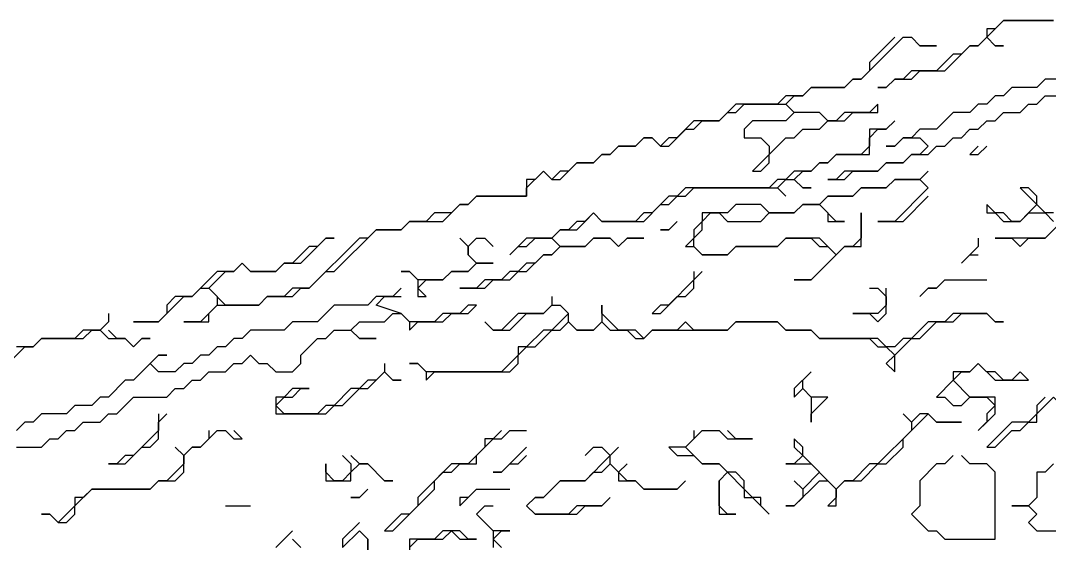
# Model space of a CAD drawing. Header units: metres. Extents: x 76363 to 76886, y 81203 to 81673.
# Drawn here: x 76502 to 76551.2, y 81308.4 to 81333.4 of the extents above; entities that cross this region are included whole.
import ezdxf

# ---------------------------------------------------------------- set-up
doc = ezdxf.new("R2010")
doc.units = ezdxf.units.M

msp = doc.modelspace()

# ---------------------------------------------------------------- linework, layer by layer
for points in [[(76551.4, 81333.4, 219.45), (76549, 81333.4, 219.23), (76548.6, 81333, 219.22), (76548.2, 81333, 219.217), (76548.2, 81332.6, 219.28), (76547.8, 81332.2, 219.375), (76547.4, 81332.2, 219.34), (76547, 81331.8, 219.39), (76546.6, 81331.8, 219.32), (76545.8, 81331, 219.59), (76544.6, 81331, 219.37), (76544.2, 81330.6, 219.43), (76543.8, 81330.6, 219.35), (76543.4, 81330.2, 219.34), (76543, 81330.2, 219.27), (76543.4, 81330.2, 219.34), (76543.8, 81330.6, 219.35), (76544.6, 81330.6, 219.44), (76545, 81331, 219.45), (76546.2, 81331, 219.555), (76547.4, 81332.2, 219.34), (76547.8, 81332.2, 219.375), (76548.2, 81332.6, 219.28), (76548.6, 81332.2, 219.48), (76549, 81332.2, 219.595), (76548.6, 81332.2, 219.48), (76548.2, 81332.6, 219.28), (76549, 81333.4, 219.23), (76551.4, 81333.4, 219.45)], [(76543.8, 81332.6, 218.985), (76542.6, 81331.4, 219.01), (76542.6, 81331, 218.99), (76542.2, 81330.6, 218.98), (76541.8, 81330.6, 218.98), (76541.4, 81330.2, 219.067), (76539.8, 81330.2, 218.843), (76539.4, 81329.8, 218.8), (76538.6, 81329.8, 218.84), (76538.2, 81329.4, 218.863), (76536.2, 81329.4, 218.72), (76535.4, 81328.6, 218.76), (76534.2, 81328.6, 218.687), (76533.4, 81327.8, 218.73), (76533, 81327.8, 218.695), (76532.6, 81327.4, 218.79), (76532.2, 81327.8, 218.73), (76531.8, 81327.8, 218.74), (76531.4, 81327.4, 218.73), (76530.6, 81327.4, 218.755), (76530.2, 81327, 218.785), (76529.8, 81327, 218.785), (76529.4, 81326.6, 218.84), (76528.6, 81326.6, 218.85), (76528.2, 81326.2, 218.92), (76527.8, 81326.2, 218.95), (76527.4, 81325.8, 219.045), (76527, 81326.2, 218.99), (76526.6, 81325.8, 218.98), (76526.2, 81325.8, 219.023), (76526.2, 81325, 219.17), (76525.4, 81325, 219.09), (76523.8, 81325, 218.87), (76523.4, 81324.6, 218.86), (76523, 81324.6, 218.855), (76522.6, 81324.2, 218.84), (76521.8, 81324.2, 218.84), (76521.4, 81323.8, 218.865), (76520.6, 81323.8, 218.83), (76520.2, 81323.4, 218.805), (76519, 81323.4, 218.66), (76518.6, 81323, 218.65), (76518.2, 81323, 218.58), (76515.8, 81320.6, 219.313), (76515, 81320.6, 219.09), (76514.6, 81320.2, 219.3), (76513.8, 81320.2, 219.05), (76513.4, 81319.8, 219.21), (76511.8, 81319.8, 219.06), (76511, 81320.6, 218.565), (76511.8, 81321.4, 218.443), (76512.2, 81321.4, 218.52), (76512.6, 81321.8, 218.46), (76513, 81321.4, 218.485), (76514.2, 81321.4, 218.59), (76514.6, 81321.8, 218.605), (76515.4, 81321.8, 218.61), (76516.6, 81323, 218.58), (76517, 81323, 218.57), (76516.6, 81323, 218.58), (76516.2, 81322.6, 218.57), (76515.8, 81322.6, 218.57), (76515, 81321.8, 218.605), (76514.6, 81321.8, 218.605), (76514.2, 81321.4, 218.59), (76513, 81321.4, 218.485), (76512.6, 81321.8, 218.46), (76512.2, 81321.4, 218.52), (76511.4, 81321.4, 218.52), (76510.2, 81320.2, 218.59), (76509.4, 81320.2, 218.595), (76509, 81319.8, 218.61), (76509, 81319.4, 218.68), (76508.6, 81319, 218.775), (76507.4, 81319, 218.74), (76508.6, 81319, 218.775), (76509.8, 81320.2, 218.63), (76510.2, 81320.2, 218.59), (76510.6, 81320.6, 218.495), (76511, 81320.6, 218.565), (76511.4, 81320.2, 218.78), (76511.4, 81319.8, 218.99), (76510.6, 81319, 219.263), (76509.8, 81319, 219.005), (76511, 81319, 219.295), (76511, 81319.4, 219.032), (76511.4, 81319.8, 218.99), (76513.4, 81319.8, 219.21), (76513.8, 81320.2, 219.05), (76515, 81320.2, 219.322), (76515.4, 81320.6, 219.13), (76515.8, 81320.6, 219.313), (76516.6, 81321.4, 219.04), (76517, 81321.4, 219.045), (76519, 81323.4, 218.66), (76520.2, 81323.4, 218.805), (76520.6, 81323.8, 218.83), (76522.2, 81323.8, 218.9), (76523, 81324.6, 218.855), (76523.4, 81324.6, 218.86), (76523.8, 81325, 218.87), (76525.4, 81325, 219.09), (76526.2, 81325, 219.17), (76526.2, 81325.4, 219.11), (76527, 81326.2, 218.99), (76527.4, 81325.8, 219.045), (76527.8, 81325.8, 219.04), (76528.6, 81326.6, 218.85), (76529.4, 81326.6, 218.84), (76529.8, 81327, 218.785), (76530.2, 81327, 218.785), (76530.6, 81327.4, 218.755), (76531.4, 81327.4, 218.73), (76531.8, 81327.8, 218.74), (76532.2, 81327.8, 218.73), (76532.6, 81327.4, 218.79), (76533, 81327.4, 218.79), (76533.8, 81328.2, 218.67), (76534.2, 81328.2, 218.67), (76534.6, 81328.6, 218.69), (76535.4, 81328.6, 218.76), (76535.8, 81329, 218.7), (76536.2, 81329, 218.74), (76536.6, 81329.4, 218.72), (76538.6, 81329.4, 218.86), (76539, 81329, 219.07), (76538.6, 81328.6, 219.21), (76537, 81328.6, 219.06), (76536.6, 81328.2, 219.125), (76536.6, 81327.8, 219.33), (76537.4, 81327.8, 219.38), (76537.8, 81327.4, 219.47), (76537.8, 81327, 219.553), (76537, 81326.2, 220.027), (76537.4, 81326.2, 219.915), (76537.8, 81326.6, 219.885), (76537.8, 81327, 219.553), (76538.6, 81327.8, 219.585), (76539, 81327.8, 219.45), (76539.4, 81328.2, 219.49), (76540.2, 81328.2, 219.49), (76540.6, 81328.6, 219.44), (76541.4, 81328.6, 219.66), (76541.8, 81329, 219.6), (76543, 81329, 219.825), (76543, 81329.4, 219.645), (76542.6, 81329, 219.785), (76541.4, 81329, 219.59), (76541, 81328.6, 219.58), (76540.6, 81328.6, 219.44), (76540.2, 81329, 219.265), (76539, 81329, 219.07), (76538.6, 81329.4, 218.86), (76539, 81329.8, 218.8), (76539.4, 81329.8, 218.8), (76539.8, 81330.2, 218.843), (76541.4, 81330.2, 219.067), (76541.8, 81330.6, 218.98), (76542.2, 81330.6, 218.98), (76544.2, 81332.6, 218.98), (76544.6, 81332.6, 218.98), (76545, 81332.2, 219.075), (76545.8, 81332.2, 219.185), (76545, 81332.2, 219.075), (76544.6, 81332.6, 218.98)], [(76552.2, 81330.6, 221.087), (76551, 81330.6, 221.055), (76550.6, 81330.2, 221.382), (76549.4, 81330.2, 220.97), (76549, 81329.8, 221.186), (76548.6, 81329.8, 221.14), (76548.2, 81329.4, 221.28), (76547.8, 81329.4, 221.057), (76547.4, 81329, 221.26), (76546.6, 81329, 220.96), (76545.8, 81328.2, 221.157), (76545, 81328.2, 220.93), (76544.6, 81327.8, 221.063), (76544.2, 81327.8, 220.938), (76543.8, 81327.4, 220.98), (76543.4, 81327.4, 220.98), (76543.8, 81327.4, 220.98), (76544.2, 81327.8, 220.938), (76545, 81327.8, 221.143), (76545.4, 81327.4, 221.43), (76545, 81327, 221.41), (76544.6, 81327, 221.42), (76544.2, 81326.6, 221.285), (76543.4, 81326.6, 221.4), (76543, 81326.2, 221.39), (76541.4, 81326.2, 221.085), (76541, 81325.8, 220.99), (76540.6, 81325.8, 220.997), (76541.4, 81325.8, 220.99), (76541.8, 81326.2, 221.257), (76543, 81326.2, 221.39), (76543.4, 81326.6, 221.4), (76544.2, 81326.6, 221.285), (76544.6, 81327, 221.42), (76545.4, 81327, 221.413), (76545.8, 81327.4, 221.465), (76546.2, 81327.4, 221.465), (76546.6, 81327.8, 221.44), (76547, 81327.8, 221.39), (76547.4, 81328.2, 221.415), (76547.8, 81328.2, 221.54), (76548.2, 81328.6, 221.59), (76548.6, 81328.6, 221.625), (76549, 81329, 221.72), (76549.8, 81329, 221.56), (76550.2, 81329.4, 221.66), (76550.6, 81329.4, 221.62), (76551, 81329.8, 221.67), (76552.2, 81329.8, 221.36)], [(76543.8, 81328.6, 220.41), (76543.4, 81328.2, 220.53), (76542.6, 81328.2, 220.4), (76542.6, 81327.4, 220.94), (76542.2, 81327, 220.96), (76541, 81327, 220.582), (76540.6, 81326.6, 220.755), (76540.2, 81326.6, 220.57), (76539.8, 81326.2, 220.73), (76539, 81326.2, 220.555), (76538.6, 81325.8, 220.73), (76538.2, 81325.8, 220.542), (76537.8, 81325.4, 220.703), (76533.8, 81325.4, 220.155), (76533.4, 81325, 220.447), (76533, 81325, 220.393), (76532.2, 81324.2, 220.85), (76531.8, 81324.2, 220.722), (76531.4, 81323.8, 220.825), (76529.8, 81323.8, 220.905), (76529.4, 81324.2, 220.63), (76529, 81323.8, 220.865), (76528.6, 81323.8, 220.537), (76528.2, 81323.4, 220.665), (76527.8, 81323.4, 220.467), (76527.4, 81323, 220.76), (76526.2, 81323, 220.64), (76525.4, 81322.2, 220.615), (76525.8, 81322.6, 220.618), (76526.2, 81322.6, 220.82), (76526.6, 81323, 220.61), (76527.4, 81323, 220.76), (76527.8, 81322.6, 221.125), (76527.4, 81322.2, 221.185), (76527, 81322.2, 221.15), (76526.6, 81321.8, 221.13), (76526.2, 81321.8, 221.165), (76525.8, 81321.4, 221.15), (76525.4, 81321.4, 221.23), (76525, 81321, 220.99), (76524.2, 81321, 220.995), (76523.8, 81320.6, 221.02), (76523, 81320.6, 221.13), (76524.2, 81320.6, 220.98), (76524.6, 81321, 220.99), (76525.4, 81321, 221.1), (76525.8, 81321.4, 221.15), (76526.2, 81321.4, 220.99), (76527, 81322.2, 221.15), (76527.4, 81322.2, 221.185), (76527.8, 81322.6, 221.125), (76529, 81322.6, 221.12), (76529.4, 81323, 221.095), (76530.2, 81323, 221.21), (76530.6, 81322.6, 221.2), (76531, 81323, 221.25), (76531.8, 81323, 221.36), (76531, 81323, 221.25), (76530.6, 81322.6, 221.2), (76530.2, 81323, 221.21), (76529.4, 81323, 221.095), (76529, 81322.6, 221.12), (76527.8, 81322.6, 221.125), (76527.4, 81323, 220.76), (76527.8, 81323.4, 220.467), (76528.6, 81323.4, 220.707), (76529.4, 81324.2, 220.63), (76529.8, 81323.8, 220.905), (76531.8, 81323.8, 221.033), (76532.6, 81324.6, 220.78), (76533, 81324.6, 220.81), (76533.4, 81325, 220.447), (76533.8, 81325, 220.51), (76534.2, 81325.4, 220.307), (76538.2, 81325.4, 220.907), (76538.6, 81325, 221.195), (76538.2, 81325.4, 220.907), (76538.6, 81325.8, 220.73), (76539, 81325.8, 220.77), (76539.4, 81325.4, 221.06), (76539.8, 81325.4, 220.98), (76539.4, 81325.4, 221.06), (76539, 81325.8, 220.77), (76539.4, 81326.2, 220.637), (76539.8, 81326.2, 220.73), (76540.2, 81326.6, 220.57), (76540.6, 81326.6, 220.755), (76541, 81327, 220.582), (76542.6, 81327, 221.113), (76542.6, 81327.8, 220.59), (76543, 81328.2, 220.442), (76543.4, 81328.2, 220.53)], [(76547.8, 81327.4, 221.09), (76547.4, 81327, 220.95), (76547.8, 81327, 220.905), (76548.2, 81327.4, 220.957)], [(76545.4, 81326.2, 220.955), (76545, 81325.8, 220.78), (76543.8, 81325.8, 220.98), (76543.4, 81325.4, 220.85), (76542.2, 81325.4, 220.89), (76541.8, 81325, 220.597), (76540.6, 81325, 220.703), (76540.2, 81324.6, 220.595), (76539.4, 81324.6, 220.87), (76539, 81324.2, 220.78), (76537.8, 81324.2, 220.93), (76537.4, 81324.6, 221.07), (76536.2, 81324.6, 220.93), (76535.8, 81324.2, 220.683), (76534.6, 81324.2, 220.633), (76534.6, 81323.8, 220.38), (76534.2, 81323.4, 220.605), (76534.2, 81323, 220.487), (76533.8, 81322.6, 220.53), (76534.2, 81322.6, 220.41), (76534.6, 81322.2, 220.47), (76535.8, 81322.2, 220.545), (76536.2, 81322.6, 220.41), (76538.2, 81322.6, 220.83), (76538.6, 81323, 220.8), (76539.8, 81323, 220.64), (76540.2, 81322.6, 220.355), (76540.6, 81322.6, 220.24), (76541, 81322.2, 220.07), (76539.8, 81321, 219.266), (76539, 81321, 219.37), (76539.8, 81321, 219.266), (76541.4, 81322.6, 220.085), (76542.2, 81322.6, 219.965), (76542.2, 81324.2, 220.38), (76542.2, 81323, 220.135), (76541.8, 81322.6, 220.01), (76541.4, 81322.6, 220.085), (76541, 81322.2, 220.07), (76540.2, 81323, 220.565), (76538.6, 81323, 220.8), (76538.2, 81322.6, 220.83), (76536.2, 81322.6, 220.41), (76535.8, 81322.2, 220.545), (76534.6, 81322.2, 220.47), (76534.2, 81322.6, 220.41), (76534.2, 81323, 220.487), (76534.6, 81323.4, 220.37), (76534.6, 81323.8, 220.38), (76535, 81324.2, 220.613), (76535.4, 81324.2, 220.555), (76535.8, 81323.8, 220.54), (76537.4, 81323.8, 220.69), (76537.8, 81324.2, 220.93), (76539, 81324.2, 220.78), (76539.4, 81324.6, 220.87), (76540.2, 81324.6, 220.595), (76540.6, 81324.2, 220.465), (76540.6, 81323.8, 220.52), (76541.4, 81323.8, 220.29), (76541, 81323.8, 220.4), (76540.2, 81324.6, 220.595), (76540.6, 81325, 220.703), (76541.8, 81325, 220.597), (76542.2, 81325.4, 220.89), (76543.4, 81325.4, 220.85), (76543.8, 81325.8, 220.98), (76545, 81325.8, 220.78), (76545.4, 81325.4, 220.58), (76543.8, 81323.8, 220.817), (76543, 81323.8, 220.74), (76544.2, 81323.8, 220.74), (76545.4, 81325, 220.37)], [(76551.4, 81324.2, 217.647), (76551, 81324.2, 217.935), (76550.6, 81324.6, 218.22), (76550.6, 81325, 218.435), (76550.2, 81325.4, 218.95), (76549.8, 81325.4, 219.067), (76550.6, 81324.6, 218.22), (76549.8, 81323.8, 218.225), (76549.4, 81323.8, 218.19), (76549, 81324.2, 218.49), (76548.6, 81324.2, 218.52), (76548.2, 81324.6, 218.75), (76548.2, 81324.2, 218.48), (76548.6, 81324.2, 218.52), (76549, 81323.8, 218.267), (76549.8, 81323.8, 218.225), (76550.2, 81324.2, 218.36), (76551, 81324.2, 217.935), (76551.4, 81323.8, 217.46)], [(76533.4, 81323.8, 220.965), (76533, 81323.4, 221.14), (76532.6, 81323.4, 221.38), (76533, 81323.4, 221.14)], [(76551.4, 81323.4, 217.126), (76551, 81323, 216.985), (76548.6, 81323, 217.47), (76549.4, 81323, 217.562), (76549.8, 81322.6, 216.883), (76550.2, 81323, 217.273), (76551, 81323, 216.985), (76551.8, 81323.8, 217.38)], [(76523, 81323, 219.677), (76523.4, 81322.6, 220.092), (76523.4, 81322.2, 220.36), (76523.8, 81321.8, 220.565), (76523.4, 81321.4, 220.733), (76522.6, 81321.4, 220.59), (76522.2, 81321, 220.75), (76521, 81321, 220.27), (76520.6, 81321.4, 219.95), (76520.2, 81321.4, 219.87), (76520.6, 81321.4, 219.95), (76521, 81321, 220.27), (76521, 81320.2, 220.43), (76521.4, 81320.2, 220.66), (76521, 81320.6, 220.445), (76521.4, 81321, 220.372), (76522.2, 81321, 220.75), (76522.6, 81321.4, 220.59), (76523.4, 81321.4, 220.733), (76523.8, 81321.8, 220.565), (76524.6, 81321.8, 220.667), (76523.8, 81321.8, 220.565), (76523.4, 81322.2, 220.36), (76523.4, 81322.6, 220.092), (76523.8, 81323, 219.88), (76524.2, 81323, 219.903), (76524.6, 81322.6, 220.105), (76524.2, 81323, 219.903)], [(76543, 81323, 220.347)], [(76547.8, 81323, 217.39), (76547.8, 81322.6, 217.15), (76547, 81321.8, 216.868), (76547.4, 81322.2, 217.042), (76547.8, 81322.2, 216.82)], [(76534.2, 81321.4, 219.86), (76534.2, 81321, 219.58), (76533, 81319.8, 218.84), (76532.6, 81319.8, 218.92), (76532.2, 81319.4, 218.46), (76532.6, 81319.4, 218.487), (76533.4, 81320.2, 218.97), (76533.8, 81320.2, 218.903), (76534.2, 81320.6, 219.232), (76534.2, 81321, 219.58), (76534.6, 81321.4, 219.975)], [(76546.2, 81321, 216.821), (76545.8, 81320.6, 216.424), (76545.4, 81320.6, 216.698), (76545, 81320.2, 216.5), (76545.4, 81320.6, 216.698), (76545.8, 81320.6, 216.424), (76546.2, 81321, 216.821), (76548.2, 81321, 215.85)], [(76520.2, 81320.6, 220.15), (76519.8, 81320.2, 220.35), (76519, 81320.2, 220.095), (76518.6, 81319.8, 220.345), (76517, 81319.8, 220.385), (76516.2, 81319, 220.8), (76515, 81319, 220.35), (76514.6, 81318.6, 220.493), (76513, 81318.6, 220.188), (76512.6, 81318.2, 220.423), (76512.2, 81318.2, 220.373), (76511.8, 81317.8, 220.494), (76511.4, 81317.8, 220.46), (76511, 81317.4, 220.688), (76510.6, 81317.4, 220.593), (76510.2, 81317, 220.745), (76509.8, 81317, 220.498), (76509.4, 81316.6, 220.713), (76508.6, 81316.6, 220.51), (76508.2, 81317, 220.163), (76508.6, 81317.4, 219.936), (76509, 81317.4, 220.12), (76508.6, 81317.4, 219.936), (76507.4, 81316.2, 220.685), (76507, 81316.2, 220.418), (76506.2, 81315.4, 220.73), (76505.8, 81315.4, 220.607), (76505.4, 81315, 220.793), (76504.6, 81315, 220.715), (76504.2, 81314.6, 220.833), (76503, 81314.6, 220.603), (76502.6, 81314.2, 220.77), (76502.2, 81314.2, 220.69), (76501.8, 81313.8, 220.83)], [(76542.6, 81320.6, 218.203), (76543, 81320.6, 218.077), (76543.4, 81320.2, 217.445), (76543.4, 81319.8, 217.12), (76543, 81319.4, 217.005), (76541.8, 81319.4, 217.133), (76542.6, 81319.4, 217.077), (76543, 81319, 216.677), (76543.4, 81319.4, 216.832), (76543.4, 81320.6, 217.843)], [(76501.8, 81313, 221.095), (76503, 81313, 221.17), (76503.4, 81313.4, 221.115), (76503.8, 81313.4, 221.007), (76504.2, 81313.8, 221.05), (76504.6, 81313.8, 221.085), (76505, 81314.2, 221.175), (76505.8, 81314.2, 221.155), (76506.2, 81314.6, 221.23), (76506.6, 81314.6, 221.195), (76507.4, 81315.4, 221.18), (76509, 81315.4, 220.87), (76509.4, 81315.8, 220.965), (76509.8, 81315.8, 220.925), (76510.2, 81316.2, 221.06), (76510.6, 81316.2, 221.06), (76511, 81316.6, 221.055), (76511.8, 81316.6, 220.99), (76512.2, 81317, 221.08), (76512.6, 81317, 220.91), (76513, 81317.4, 220.72), (76513.4, 81317, 220.62), (76513.8, 81317, 220.493), (76514.2, 81316.6, 220.37), (76515, 81316.6, 220.29), (76515.4, 81317, 220.42), (76515.4, 81317.4, 220.694), (76516.2, 81318.2, 221.097), (76516.6, 81318.2, 221.13), (76517, 81318.6, 221.06), (76517.8, 81318.6, 220.75), (76518.2, 81318.2, 220.51), (76519, 81318.2, 220.217), (76518.2, 81318.2, 220.51), (76517.8, 81318.6, 220.75), (76518.2, 81319, 220.7), (76519.4, 81319, 220.655), (76519.8, 81319.4, 220.585), (76520.2, 81319.4, 220.55), (76520.6, 81319, 220.4), (76520.6, 81318.6, 220.277), (76521, 81319, 220.57), (76522.2, 81319, 220.53), (76522.6, 81319.4, 220.573), (76523.4, 81319.4, 220.465), (76523.8, 81319.8, 220.55), (76523.4, 81319.8, 220.63), (76523, 81319.4, 220.55), (76522.2, 81319.4, 220.62), (76521.8, 81319, 220.61), (76520.6, 81319, 220.4), (76520.2, 81319.4, 220.55), (76519, 81319.8, 220.44), (76519.4, 81320.2, 220.282), (76520.2, 81320.2, 220.28)], [(76527.4, 81320.2, 219.605), (76527.4, 81319.8, 219.272), (76527, 81319.4, 219.09), (76525.8, 81319.4, 219.498), (76525, 81318.6, 219.275), (76524.6, 81318.6, 219.31), (76524.2, 81319, 219.807), (76524.6, 81318.6, 219.31), (76525.4, 81318.6, 219.023), (76526.2, 81319.4, 219.433), (76527, 81319.4, 219.09), (76527.4, 81319.8, 219.272), (76527.8, 81319.8, 219.17), (76528.2, 81319.4, 218.64), (76527.4, 81318.6, 217.963), (76527, 81318.6, 218), (76526.2, 81317.8, 217.347), (76525.8, 81317.8, 217.57), (76525.8, 81317.4, 216.95), (76525, 81316.6, 216.215), (76521.4, 81316.6, 217.535), (76521, 81317, 218.257), (76520.6, 81317, 218.341), (76521, 81317, 218.257), (76521.4, 81316.6, 217.535), (76521.4, 81316.2, 216.977), (76521.8, 81316.6, 217.258), (76525.4, 81316.6, 215.968), (76525.8, 81317, 216.394), (76525.8, 81317.4, 216.95), (76526.2, 81317.8, 217.347), (76526.6, 81317.8, 217.01), (76527.4, 81318.6, 217.963), (76527.8, 81318.6, 217.75), (76528.2, 81319, 218.183), (76528.6, 81318.6, 217.833), (76529.4, 81318.6, 217.67), (76529.8, 81319, 218.01), (76530.2, 81318.6, 217.53), (76531, 81318.6, 217.398), (76531.4, 81318.2, 216.86), (76531.8, 81318.2, 216.957), (76532.2, 81318.6, 217.64), (76535.8, 81318.6, 216.48), (76536.2, 81319, 216.968), (76538.2, 81319, 216.873), (76538.6, 81318.6, 216.392), (76539.8, 81318.6, 216.35), (76540.2, 81318.2, 215.83), (76542.6, 81318.2, 215.592), (76543, 81317.8, 214.987), (76543.4, 81317.8, 214.758), (76543.8, 81317.4, 214.023), (76543.4, 81317, 213.98), (76543.8, 81316.6, 213.6), (76543.8, 81317.4, 214.023), (76544.6, 81318.2, 214.635), (76545, 81318.2, 214.4), (76545.8, 81319, 214.914), (76546.6, 81319, 214.516), (76547, 81319.4, 214.637), (76548.2, 81319.4, 214.61), (76548.6, 81319, 214.337), (76549, 81319, 214.33), (76548.6, 81319, 214.337), (76548.2, 81319.4, 214.61), (76546.6, 81319.4, 214.923), (76546.2, 81319, 214.66), (76545.4, 81319, 215.045), (76544.6, 81318.2, 214.635), (76544.2, 81318.2, 214.767), (76543.8, 81317.8, 214.448), (76543.4, 81317.8, 214.758), (76543, 81318.2, 215.517), (76540.2, 81318.2, 215.83), (76539.8, 81318.6, 216.35), (76538.6, 81318.6, 216.392), (76538.2, 81319, 216.873), (76536.2, 81319, 216.968), (76535.8, 81318.6, 216.48), (76534.2, 81318.6, 216.587), (76533.8, 81319, 217.238), (76533.4, 81318.6, 216.845), (76532.2, 81318.6, 217.64), (76531.8, 81318.2, 216.957), (76531.4, 81318.6, 217.283), (76530.6, 81318.6, 217.372), (76529.8, 81319.4, 218.335), (76529.8, 81319.8, 218.815), (76529.8, 81319, 218.01), (76529.4, 81318.6, 217.67), (76528.6, 81318.6, 217.833), (76528.2, 81319, 218.183), (76528.2, 81319.4, 218.64)], [(76506.2, 81319.4, 218.61), (76506.2, 81319, 218.59), (76505.8, 81318.6, 218.57), (76505, 81318.6, 218.5), (76504.6, 81318.2, 218.6), (76503, 81318.2, 218.49), (76502.6, 81317.8, 218.47), (76501.8, 81317.8, 218.48)], [(76501, 81316.6, 218.73), (76502.2, 81317.8, 218.45), (76502.6, 81317.8, 218.47), (76503, 81318.2, 218.49), (76505, 81318.2, 218.557), (76505.4, 81318.6, 218.5), (76505.8, 81318.6, 218.57), (76506.2, 81318.2, 218.705), (76507, 81318.2, 218.94), (76507.4, 81317.8, 219.218), (76507.8, 81318.2, 219.087), (76508.2, 81318.2, 219.16), (76507.8, 81318.2, 219.087), (76507.4, 81317.8, 219.218), (76507, 81318.2, 218.94), (76506.6, 81318.2, 218.86), (76506.2, 81318.6, 218.57)], [(76519.4, 81317, 218.813), (76519.4, 81316.6, 218.207), (76519, 81316.2, 217.83), (76518.6, 81316.2, 217.938), (76518.2, 81315.8, 217.61), (76517.8, 81315.8, 217.863), (76517, 81315, 217.175), (76516.6, 81315, 217.613), (76516.2, 81314.6, 217.126), (76514.6, 81314.6, 218.292), (76514.2, 81315, 218.92), (76514.6, 81315.4, 219.477), (76515, 81315.4, 219.45), (76515.4, 81315.8, 219.567), (76515.8, 81315.8, 219.205), (76515, 81315.8, 219.72), (76514.6, 81315.4, 219.477), (76514.2, 81315.4, 219.223), (76514.2, 81314.6, 218.37), (76516.6, 81314.6, 216.888), (76517, 81315, 217.175), (76517.4, 81315, 217.053), (76518.2, 81315.8, 217.61), (76518.6, 81315.8, 217.45), (76519.4, 81316.6, 218.207), (76519.8, 81316.2, 217.757), (76520.2, 81316.2, 217.516), (76519.8, 81316.2, 217.757), (76519.4, 81316.6, 218.207)], [(76547.8, 81317, 213.07), (76547.4, 81316.6, 212.67), (76546.6, 81316.6, 213.16), (76546.6, 81316.2, 212.91), (76545.8, 81315.4, 212.727), (76546.2, 81315.4, 212.63), (76546.6, 81315, 212.42), (76547, 81315, 212.3), (76547.4, 81315.4, 212.39), (76548.2, 81315.4, 212.283), (76548.6, 81315, 212.135), (76548.2, 81314.6, 212.05), (76548.2, 81314.2, 212.025), (76547.8, 81313.8, 211.93), (76548.6, 81314.6, 212.04), (76548.6, 81315.4, 212.31), (76547.4, 81315.4, 212.39), (76546.6, 81316.2, 212.91), (76547, 81316.6, 212.98), (76547.4, 81316.6, 212.67), (76547.8, 81317, 213.07), (76548.6, 81316.2, 212.65), (76550.2, 81316.2, 212.46), (76549.8, 81316.6, 212.74), (76549.4, 81316.2, 212.57), (76549, 81316.2, 212.62), (76548.6, 81316.6, 212.86), (76548.2, 81316.6, 212.805)], [(76539.8, 81316.6, 214.717), (76539, 81315.8, 214.43), (76539, 81315.4, 214.18), (76539.4, 81315.8, 214.39), (76539.8, 81315.4, 214.065), (76539.8, 81314.2, 213.625), (76539.8, 81314.6, 213.76), (76540.6, 81315.4, 213.87), (76539.8, 81315.4, 214.065), (76539.4, 81315.8, 214.39), (76539.4, 81316.2, 214.635)], [(76551, 81315.4, 211.84), (76550.6, 81315, 211.8), (76550.6, 81314.6, 211.58), (76550.2, 81314.2, 211.617), (76549.4, 81314.2, 211.72), (76548.2, 81313, 211.595), (76548.6, 81313, 211.44), (76549.4, 81313.8, 211.505), (76549.8, 81313.8, 211.51), (76550.2, 81314.2, 211.617), (76550.6, 81314.2, 211.525), (76550.6, 81314.6, 211.58), (76551.4, 81315.4, 211.79), (76551.8, 81315, 211.64), (76552.6, 81315, 211.67), (76553, 81314.6, 211.44), (76553.8, 81315.4, 211.795), (76553, 81314.6, 211.44), (76552.6, 81315, 211.67), (76551.8, 81315, 211.64), (76551.4, 81315.4, 211.79)], [(76508.6, 81314.6, 220.48), (76508.6, 81313.8, 220.075), (76507.4, 81312.6, 219.6), (76507, 81312.6, 219.657), (76506.6, 81312.2, 219.325), (76506.2, 81312.2, 219.305), (76507, 81312.2, 219.32), (76507.8, 81313, 219.895), (76508.2, 81313, 219.695), (76508.6, 81313.4, 219.85), (76508.6, 81314.2, 220.25), (76509, 81314.6, 220.377)], [(76544.2, 81314.6, 212.68), (76544.6, 81314.2, 212.247), (76544.6, 81313.8, 212.135), (76543, 81312.2, 211.805), (76542.6, 81312.2, 211.84), (76541.8, 81311.4, 211.62), (76541.4, 81311.4, 211.78), (76541, 81311, 211.61), (76539.4, 81312.6, 212.82), (76539.4, 81313, 213.027), (76539, 81313.4, 213.25), (76539, 81313, 213.05), (76539.4, 81312.6, 212.82), (76539, 81312.2, 212.89), (76538.6, 81312.2, 212.82), (76539.8, 81312.2, 212.503), (76540.2, 81311.8, 212.215), (76539.4, 81311, 212.043), (76539, 81311.4, 212.507), (76539.4, 81311, 212.043), (76539.4, 81310.6, 211.82), (76539, 81310.2, 211.757), (76538.6, 81310.2, 211.807), (76539, 81310.2, 211.757), (76540.2, 81311.4, 212.01), (76540.6, 81311.4, 211.857), (76541, 81311, 211.61), (76541, 81310.6, 211.475), (76540.6, 81310.2, 211.42), (76541, 81310.2, 211.42), (76541, 81311, 211.61), (76541.4, 81311.4, 211.78), (76542.2, 81311.4, 211.543), (76543, 81312.2, 211.805), (76543.4, 81312.2, 211.7), (76544.2, 81313, 211.87), (76544.2, 81313.4, 212.062), (76545.4, 81314.6, 212.245), (76545.8, 81314.2, 211.995), (76547, 81314.2, 211.99), (76545.8, 81314.2, 211.995), (76545.4, 81314.6, 212.245), (76545, 81314.6, 212.405), (76544.6, 81314.2, 212.247)], [(76511, 81313.8, 218.78), (76511, 81313.4, 218.515), (76510.6, 81313, 218.45), (76510.2, 81313, 218.56), (76509.8, 81312.6, 218.317), (76509.4, 81313, 218.887), (76509.8, 81312.6, 218.317), (76509.8, 81312.2, 217.99), (76509, 81311.4, 217.42), (76508.6, 81311.4, 217.622), (76508.2, 81311, 217.257), (76505.4, 81311, 218.578), (76505, 81310.6, 218.273), (76504.6, 81310.6, 218.42), (76504.6, 81310.2, 218.035), (76503.8, 81309.4, 217.66), (76503.4, 81309.8, 218.178), (76503, 81309.8, 218.27), (76503.4, 81309.8, 218.178), (76503.8, 81309.4, 217.66), (76504.2, 81309.4, 217.48), (76504.6, 81309.8, 217.73), (76504.6, 81310.2, 218.035), (76505.4, 81311, 218.578), (76508.2, 81311, 217.257), (76508.6, 81311.4, 217.622), (76509.4, 81311.4, 217.25), (76509.8, 81311.8, 217.543), (76509.8, 81312.6, 218.317), (76510.2, 81313, 218.56), (76510.6, 81313, 218.45), (76511.4, 81313.8, 218.705), (76511.8, 81313.8, 218.597), (76512.2, 81313.4, 218.23), (76512.6, 81313.4, 217.978), (76512.2, 81313.8, 218.51)], [(76525, 81313.8, 214.275), (76524.6, 81313.4, 214.105), (76524.2, 81313.4, 214.236), (76524.2, 81313, 213.97), (76523.4, 81312.2, 213.863), (76522.6, 81312.2, 214.12), (76521, 81310.6, 213.615), (76521, 81310.2, 213.32), (76520.6, 81309.8, 213.31), (76520.2, 81309.8, 213.27), (76519.4, 81309, 213.223), (76519.8, 81309, 213.13), (76521.8, 81311, 213.563), (76521.8, 81311.4, 213.797), (76522.2, 81311.8, 213.945), (76522.6, 81311.8, 213.81), (76523, 81312.2, 213.98), (76523.8, 81312.2, 213.755), (76523.8, 81312.6, 213.92), (76524.6, 81313.4, 214.105), (76525, 81313.4, 214.025), (76525.4, 81313.8, 214.13), (76526.2, 81313.8, 214.15)], [(76534.2, 81313.8, 213.67), (76534.2, 81313.4, 213.38), (76533.8, 81313, 213.127), (76533, 81313, 213.12), (76533.4, 81312.6, 213.005), (76534.2, 81312.6, 212.784), (76534.6, 81312.2, 212.37), (76535.4, 81312.2, 212.397), (76535.8, 81311.8, 212.137), (76535.4, 81311.4, 211.87), (76535.4, 81309.8, 211.8), (76536.2, 81309.8, 211.8), (76535.8, 81309.8, 211.8), (76535.4, 81310.2, 211.89), (76535.4, 81311.4, 211.87), (76535.8, 81311.8, 212.137), (76536.6, 81311, 211.965), (76536.6, 81310.6, 211.91), (76537, 81310.6, 211.99), (76537.8, 81309.8, 211.72), (76537.4, 81310.2, 211.81), (76537.4, 81310.6, 211.98), (76537, 81310.6, 211.99), (76536.6, 81311, 211.965), (76536.6, 81311.4, 212.17), (76536.2, 81311.8, 212.2), (76535.8, 81311.8, 212.137), (76535.4, 81312.2, 212.397), (76534.6, 81312.2, 212.37), (76533.8, 81313, 213.127), (76534.6, 81313.8, 213.587), (76535.4, 81313.8, 213.59), (76535.8, 81313.4, 213.313), (76537, 81313.4, 213.26), (76536.2, 81313.4, 213.34), (76535.8, 81313.8, 213.59)], [(76526.2, 81313, 213.81), (76525, 81311.8, 213.57), (76524.6, 81311.8, 213.537), (76525, 81311.8, 213.57), (76525.4, 81312.2, 213.7), (76525.8, 81312.2, 213.623), (76526.2, 81312.6, 213.72)], [(76529.4, 81313, 213.72), (76529, 81312.6, 213.553), (76529.4, 81313, 213.72), (76529.8, 81313, 213.64), (76530.2, 81312.6, 213.32), (76529, 81311.4, 212.89), (76527.8, 81311.4, 212.97), (76527, 81310.6, 212.595), (76526.6, 81310.6, 212.675), (76526.2, 81310.2, 212.62), (76526.6, 81309.8, 212.45), (76528.6, 81309.8, 212.52), (76529, 81310.2, 212.61), (76529.8, 81310.2, 212.45), (76530.2, 81310.6, 212.585), (76529.8, 81310.2, 212.45), (76528.6, 81310.2, 212.61), (76528.2, 81309.8, 212.475), (76526.6, 81309.8, 212.45), (76526.2, 81310.2, 212.62), (76526.6, 81310.6, 212.675), (76527, 81310.6, 212.595), (76527.8, 81311.4, 212.97), (76529, 81311.4, 212.89), (76529.4, 81311.8, 213.06), (76529.8, 81311.8, 212.98), (76530.2, 81312.2, 213.15), (76530.6, 81311.8, 212.935), (76530.6, 81311.4, 212.72), (76531.4, 81311.4, 212.647), (76531.8, 81311, 212.427), (76533.4, 81311, 212.32), (76533.8, 81311.4, 212.37), (76533.4, 81311, 212.32), (76531.8, 81311, 212.427), (76531.4, 81311.4, 212.647), (76531, 81311.4, 212.73), (76530.6, 81311.8, 212.935), (76531, 81312.2, 213.07), (76530.6, 81311.8, 212.935), (76530.2, 81312.2, 213.15), (76530.2, 81312.6, 213.32), (76530.6, 81313, 213.36), (76530.2, 81312.6, 213.32), (76529.8, 81313, 213.64)], [(76517.4, 81312.6, 215.383), (76517.8, 81312.2, 214.977), (76517.8, 81311.8, 214.82), (76517.4, 81311.4, 214.85), (76517, 81311.4, 214.85), (76516.6, 81311.8, 215.17), (76516.6, 81312.2, 215.26), (76516.6, 81311.4, 214.922), (76517.8, 81311.4, 214.73), (76517.8, 81311.8, 214.82), (76518.2, 81312.2, 214.928), (76518.6, 81312.2, 214.85), (76519.4, 81311.4, 214.242), (76519.8, 81311.4, 214.227), (76519.4, 81311.4, 214.242), (76518.6, 81312.2, 214.85), (76518.2, 81312.2, 214.928), (76517.8, 81312.6, 215.32)], [(76546.6, 81312.6, 211.545), (76546.2, 81312.2, 211.563), (76545.8, 81312.2, 211.49), (76545, 81311.4, 211.345), (76545, 81310.2, 211.135), (76544.6, 81309.8, 210.93), (76545.4, 81309, 210.89), (76545.8, 81309, 211.04), (76546.2, 81308.6, 211.023), (76548.6, 81308.6, 210.98), (76548.6, 81311.8, 211.23), (76548.2, 81312.2, 211.25), (76547.4, 81312.2, 211.49), (76547, 81312.6, 211.58)], [(76551.4, 81312.2, 211.08), (76551, 81311.8, 211.07), (76550.6, 81311.8, 211.08), (76550.6, 81310.6, 211.197), (76550.2, 81310.2, 211.235), (76549.4, 81310.2, 211.115), (76550.2, 81310.2, 211.235), (76550.6, 81309.8, 211.263), (76550.2, 81309.4, 211.05), (76550.6, 81309, 211.1), (76553, 81309, 211.17)], [(76518.6, 81311, 214.14), (76518.2, 81310.6, 214.197), (76517.8, 81310.6, 214.406), (76518.2, 81310.6, 214.197)], [(76523.8, 81311, 213.31), (76523.4, 81310.6, 213.18), (76523, 81310.6, 213.22), (76523, 81310.2, 213.045), (76523.8, 81311, 213.31), (76525.4, 81311, 213.08)], [(76511.8, 81310.2, 216.17), (76513, 81310.2, 215.76)], [(76524.2, 81310.2, 212.93), (76523.8, 81309.8, 212.92), (76524.6, 81309, 212.37), (76524.6, 81308.2, 212.27)], [(76525, 81308.2, 212.15), (76524.6, 81308.6, 212.28), (76525, 81309, 212.42), (76525.4, 81309, 212.34), (76524.6, 81309, 212.37), (76523.8, 81309.8, 212.92), (76524.2, 81310.2, 212.93), (76524.6, 81310.2, 212.85)], [(76518.2, 81309.4, 213.645), (76517.4, 81308.6, 213.5), (76517.4, 81308.2, 213.255), (76518.2, 81309, 213.452), (76518.6, 81308.6, 213.26), (76518.6, 81307.8, 213.047)], [(76515, 81309, 214.28), (76514.2, 81308.2, 213.985)], [(76518.6, 81307.4, 213.015), (76518.6, 81308.6, 213.26), (76518.2, 81309, 213.452)], [(76520.6, 81308.2, 212.963), (76521, 81308.6, 212.95), (76522.2, 81308.6, 212.755), (76522.6, 81309, 212.81), (76523, 81308.6, 212.595), (76523.8, 81308.6, 212.56), (76523.4, 81308.6, 212.56), (76523, 81309, 212.73), (76522.2, 81309, 212.86), (76521.8, 81308.6, 212.79), (76520.6, 81308.6, 212.99), (76520.6, 81307.8, 212.84)], [(76515.4, 81308.2, 213.91), (76515, 81308.6, 214.155)]]:
    msp.add_polyline3d(points)

doc.saveas('drawing.dxf')
